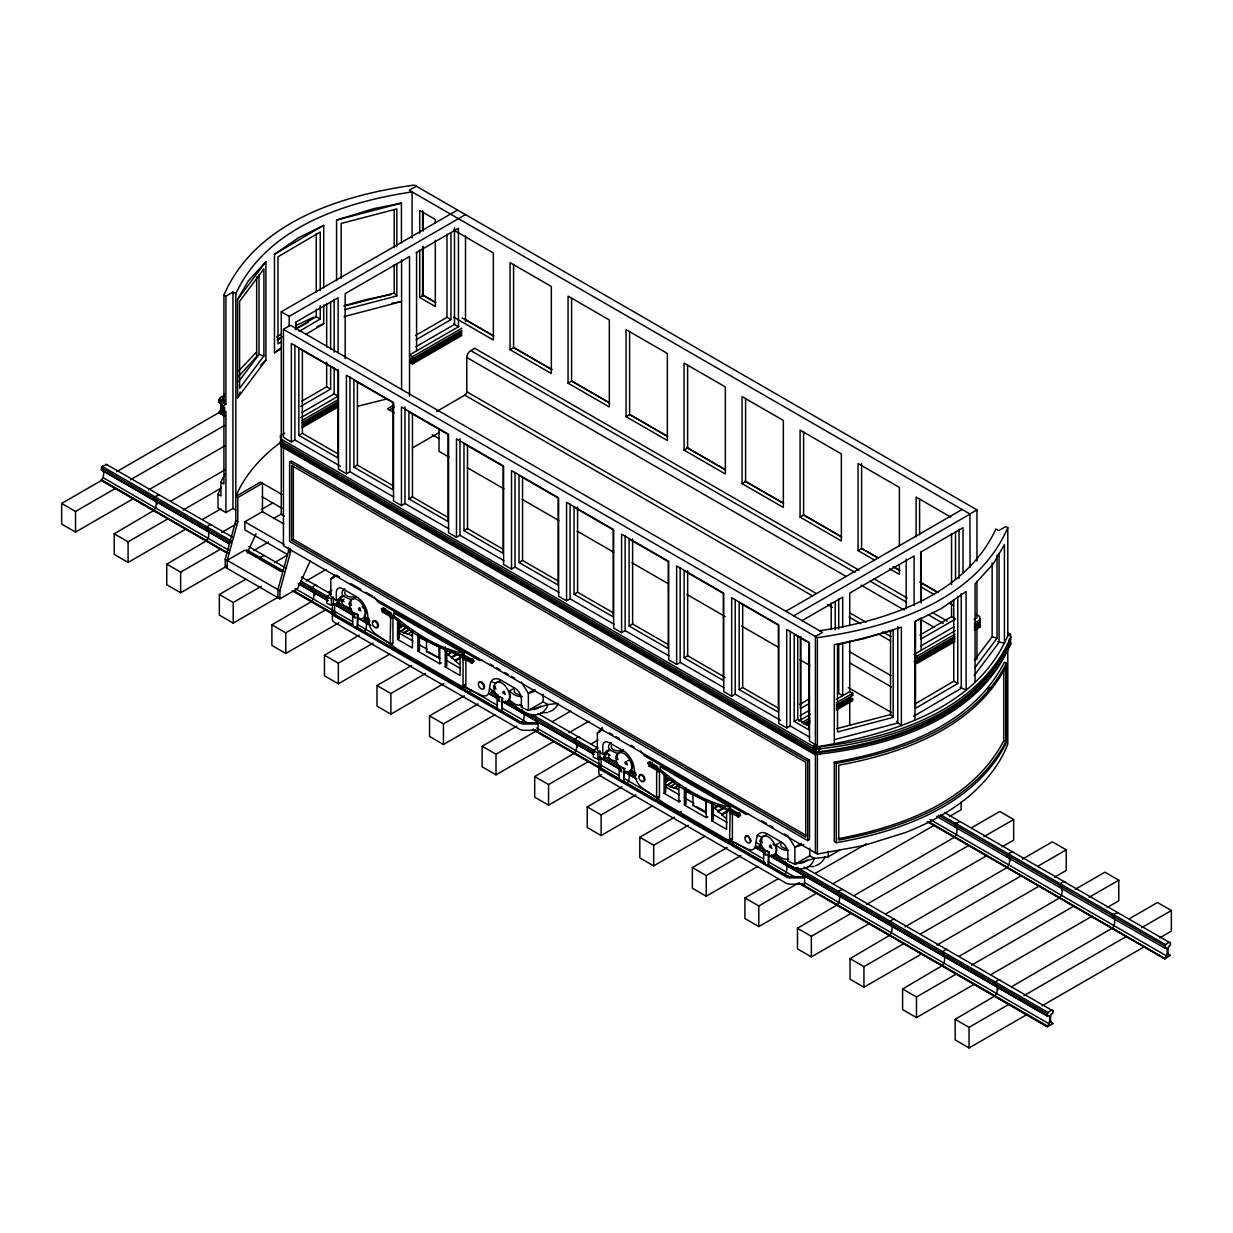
<?xml version="1.0" encoding="UTF-8"?>
<svg xmlns="http://www.w3.org/2000/svg" width="1233" height="1233" viewBox="0 0 1233 1233"><rect width="100%" height="100%" fill="white"/><g stroke="black" fill="none" stroke-linecap="round" stroke-linejoin="round"><path stroke-width="1.5" d="M102.894 469.326L101.414 469.912L229.538 543.876L101.322 469.881L101.815 466.583L106.778 464.594M222.14 403.962C216.006 403.129 219.135 396.055 223.789 396.178M365.646 621.078L364.12 621.571L364.937 618.057L369.854 620.908M1048.975 1015.545C1042.532 1016.408 1054.677 1005.357 1052.843 1012.832M1166.48 947.699C1160.053 948.562 1172.198 937.512 1170.364 944.987M1051.086 1014.482L1050.932 1015.098A14.858 8.585 -60 0 0 1051.132 1022.666L1052.766 1023.02M1168.607 946.636L1168.452 947.252A14.858 8.585 -60 0 0 1168.653 954.82L1170.271 955.174M350.342 603.708L351.39 599.808L356.368 596.926M616.854 757.586L617.903 753.671L622.881 750.805M761.67 839.673L762.364 837.084L767.342 834.202M310.362 560.645L297.538 588.665L279.906 598.853L225.223 567.272L225.223 559.181L235.811 520.68L235.811 293.701C266.713 227.334 344.793 201.935 412.099 191.916L412.099 237.877M227.211 568.428L227.211 560.321L237.784 521.821L237.784 497.531L262.475 483.274L262.475 512.049M288.507 547.36L288.507 551.105L277.918 589.605L277.918 597.697M279.906 598.853L279.906 590.746L290.479 552.245L290.479 548.515M227.797 553.139L101.353 479.976L103.033 477.633A14.858 8.585 -60 0 0 103.387 470.436M153.925 510.292L155.589 507.981A14.858 8.585 -60 0 0 156.067 501.399M206.481 540.64L208.146 538.328A14.858 8.585 -60 0 0 208.346 530.529M311.595 601.334L313.274 599.007A14.858 8.585 -60 0 0 313.459 591.224M364.151 631.666L365.831 629.354A14.858 8.585 -60 0 0 366.186 622.156M416.723 662.013L497.161 708.651M469.28 692.36L470.944 690.048M574.393 753.055L576.073 750.743A14.858 8.585 -60 0 0 576.551 744.162M784.635 874.428L786.3 872.116A14.858 8.585 -60 0 0 786.654 864.919M837.192 904.775L838.856 902.464A14.858 8.585 -60 0 0 839.349 895.882M889.748 935.123L891.428 932.811A14.858 8.585 -60 0 0 891.783 925.613M954.712 836.93L956.376 834.618A14.858 8.585 -60 0 0 956.577 826.819M942.32 965.47L943.985 963.158A14.858 8.585 -60 0 0 944.339 955.945M1007.269 867.277L1008.933 864.965A14.858 8.585 -60 0 0 1009.288 857.767M994.877 995.817L996.541 993.505A14.858 8.585 -60 0 0 996.742 985.706M1059.825 897.624L1061.49 895.312A14.858 8.585 -60 0 0 1061.69 887.513L1061.551 887.113M1112.382 927.971L1114.062 925.659A14.858 8.585 -60 0 0 1114.247 917.861M1164.954 958.318L1166.618 955.991A14.858 8.585 -60 0 0 1166.819 948.208L1166.68 947.807M372.998 622.372L373.815 620.569L375.803 620.769L377.776 622.85L378.593 625.609L377.776 627.427L375.803 627.227M483.814 688.646L484.631 686.827L483.814 684.084L481.841 681.988L479.868 681.787M639.511 776.251L640.328 774.447L642.316 774.632L644.289 776.728L645.106 779.487L644.289 781.29L642.316 781.09M745.564 837.469L746.381 835.666L748.354 835.866L751.159 840.706L750.327 842.509M247.247 552.985L256.063 533.735M235.811 293.701L232.96 292.067L225.916 296.136L225.916 404.208L223.928 403.068L223.928 294.98C255.724 221.894 341.526 195.122 414.334 185.058L976.952 509.892L976.952 561.077M237.568 299.434L248.218 281.062L265.912 261.658L265.912 360.144L237.568 397.92L237.568 299.434L265.912 261.658M235.811 510.123L232.96 508.489L225.916 512.558L225.916 411.498L223.265 413.024L221.293 411.884L220.954 408.632L220.954 406.921L221.293 410.173L223.265 411.313L224.591 410.543L224.591 407.106L223.265 407.876L221.293 406.72L220.954 403.484L224.329 393.99M220.954 403.484L223.651 397.596M223.928 403.068L225.285 400.124M237.568 397.92L240.265 392.032M221.061 487.497L217.979 494.233L220.954 495.959L220.954 482.211L224.807 473.796M819.621 630.757C886.943 620.738 965.023 595.339 995.925 528.972L998.761 530.622L1005.82 526.553L1007.793 527.693C975.997 600.779 890.211 627.551 817.387 637.615L283.436 329.334L283.436 437.407L291.358 441.984L294.887 439.95L340.37 466.213M1007.793 527.693L1007.793 635.766C975.688 710.501 887.652 734.883 814.751 747.213C889.44 739.769 977.954 711.811 1010.767 637.476L1010.444 634.24L1008.455 633.099M1008.609 643.672C975.719 716.373 889.347 743.299 816.076 752.038L816.076 748.601M1010.767 637.476C980.882 713.599 889.394 741.757 814.751 749.356L280.785 441.075L280.461 435.696L284.684 433.245M280.785 444.512L814.751 752.793C889.44 745.349 977.954 717.39 1010.767 643.056C980.297 718.824 889.409 746.951 814.751 754.519L280.785 446.238L280.461 441.275L280.785 446.238M1006.405 663.308C974.717 725.975 901.292 751.914 836.267 763.289L834.294 762.148L834.294 841.584L836.267 842.725C901.292 831.35 974.717 805.426 1006.405 742.744L1006.405 663.308L1004.417 662.152C972.729 724.834 899.304 750.758 834.294 762.148M1003.77 669.719L1003.77 740.74C972.19 801.296 901.4 826.911 838.086 838.717M1005.743 741.881C973.916 802.822 902.51 828.437 838.748 840.058L838.748 765.2C902.51 753.579 973.916 727.948 1005.743 667.022L1005.743 741.881L1003.77 740.74M390.491 616.7L392.942 617.07L392.942 643.025L391.154 644.058L390.121 643.456L390.722 615.93M390.738 616.515L392.325 616.269L390.722 616.824L391.231 617.933M392.341 617.764L391.832 616.654M392.942 617.07L390.121 617.517M390.121 643.456L390.491 642.64M392.633 643.071L390.738 644.273L392.325 644.027M465.504 685.949L463.053 685.579L463.053 659.624L464.841 658.576M463.67 658.622L465.257 658.376L464.255 658.961M463.654 658.931L465.273 659.871M463.053 685.579L464.841 684.531M463.654 684.885L464.163 685.995M463.885 685.918L464.255 686.719M657.235 769.793L658.854 770.733L658.345 769.623M656.634 771.38L659.47 770.949L659.47 796.903L657.744 798.66L657.235 797.551L659.162 797.843L656.634 797.335L656.634 771.38L659.47 770.949M657.251 770.378L658.854 770.132L657.235 770.702L657.744 771.796L658.854 771.627L658.345 770.517M656.634 797.335L658.422 796.302M659.162 796.95L657.466 797.674L657.836 798.475M729.566 813.487L732.402 813.056L732.402 839.01L730.599 840.043L729.566 839.442L730.167 811.9M730.167 812.809L730.691 813.919M731.786 812.239L730.768 812.824M732.094 812.193L729.874 812.547M729.566 839.442L729.951 838.625M730.167 838.764L730.691 839.858L732.094 839.056M730.167 839.658L730.691 840.767L732.094 839.95M730.398 839.781L731.57 840.459M330.953 593.397L326.791 597.096L326.791 603.415L331.415 605.156L331.415 598.837L333.434 597.034L333.434 603.353L336.285 604.987L340.185 596.849M341.757 595.955L337.842 604.108L336.285 605.018M606.713 750.727L602.798 758.896L599.962 757.216L599.962 750.912L597.928 752.716L597.928 759.019L593.304 757.293L593.304 750.974L597.481 747.26M604.37 757.956L602.798 758.865L604.37 757.987L608.27 749.834M237.784 497.531L235.811 496.39C243.456 478.296 256.125 462.853 270.921 450.107A231.049 133.395 0 0 1 280.924 442.246M784.912 861.297L784.604 864.364L786.115 863.84M522.114 709.576L521.806 712.643M681.186 811.422L679.522 813.718L728.749 842.355M733.743 841.769L732.125 844.004L763.242 862.268M1049.16 1015.653L1049.298 1016.054A14.858 8.585 -60 0 1 1049.098 1023.837L1047.48 1026.072L801.096 883.83M239.094 380.982L258.992 354.472L258.992 275.005M263.908 355.952L239.587 388.364L239.587 301.33L263.908 268.917L263.908 355.952L258.992 354.472M974.455 660.287L992.149 636.706L992.149 562.926M974.949 667.669L997.05 638.201L997.05 554.958M974.132 675.622L999.069 642.393L999.069 553.37M238.801 370.794L256.449 352.191M238.354 376.635L256.664 356.553L256.664 277.009M987.679 690.388L989.96 687.644M334.621 574.994L330.814 579.233L330.814 596.356L336.285 600.425L344.099 595.909M602.413 727.47L597.342 733.096L597.342 750.234L602.798 754.288L609.056 750.681M260.702 365.138L265.912 360.144M1052.735 1013.079L1051.225 1014.25M1170.209 945.264L1168.745 946.405M331.415 605.156L333.434 603.353M597.928 759.019L599.962 757.216M281.032 348.924L274.466 352.792L274.466 254.306L298.556 237.738L323.709 225.362L323.709 287.844M274.466 352.792L280.4 348.184M602.798 729.042L597.342 733.096L600.641 731.2M276.608 336.948L281.34 333.943M277.995 339.676L281.155 337.657M274.466 254.306L323.709 225.362M277.225 339.676L282.095 336.809M295.103 329.165L316.249 316.727L316.249 309.159M281.216 341.957L277.964 343.868L277.964 256.834L320.241 231.974L320.241 290.618M299.095 331.43L320.241 319.008L320.241 305.753M305.661 334.451L323.709 323.832L323.709 304.89M920.357 618.457L915.487 621.324L915.487 708.343L957.764 683.483L957.764 596.448M914.732 704.166L953.772 681.217L953.772 599.855M913.653 716.296L961.247 688.307L961.247 593.612M436.698 411.452L464.81 395.161A2.805 1.618 -60 0 0 466.783 391.74L466.783 357.462A5.61 3.237 -60 0 1 470.744 350.588L474.72 348.292L859 570.155M416.322 186.198L409.264 190.267L970.063 514.053L793.759 615.837M284.438 516.319L281.263 514.485L281.263 311.81L457.566 210.011M281.263 311.81L289.2 316.388L465.504 214.604M283.436 329.334L290.479 325.265L822.457 632.406L815.414 636.475L815.414 745.641M416.137 252.688L458.445 228.259L458.445 326.745L453.682 323.986M220.954 401.341L221.293 404.594L223.265 405.734L225.916 404.208M133.565 498.564L75.537 532.086L61.65 524.056L61.65 503.449L101.322 480.546L226.764 552.97M116.657 471.684L218.827 412.701L225.007 416.261M419.713 250.207L419.713 297.507L423.243 295.473L435.727 302.686M61.65 503.449L75.537 511.464L115.208 488.561M130.544 479.714L224.483 425.477M301.792 401.157L326.668 386.792L330.629 389.089L330.629 366.386M415.49 335.515L446.993 317.328L450.954 319.624L450.954 232.59M148.499 489.948L224.776 445.914M300.79 406.32L330.629 389.089M416.137 339.722L450.954 319.624M301.946 412.516L334.158 393.928L334.158 367.403M415.829 346.766L454.484 324.449L454.484 227.858M300.729 417.802L338.597 395.932M458.923 326.468L409.526 354.981L412.5 356.707L461.897 328.194M302.054 420.468L338.274 399.554M302.054 422.611L338.274 401.696M461.897 333.758L412.5 362.286L411.021 361.423L411.021 357.986L412.5 358.849L461.897 330.336M302.208 424.229L338.428 403.33M411.021 361.423L462.051 331.954M186.137 528.911L128.093 562.418L114.207 554.403L114.207 533.797L153.878 510.462M170.863 501.091L225.254 469.681M302.054 426.048L338.274 405.133M302.054 427.759L338.274 406.859M409.526 362.286L412.5 363.997L461.897 335.484M338.027 370.963L298.864 348.338L298.864 435.372L302.378 433.338L338.289 454.068M114.207 533.797L128.093 541.811L167.765 518.908M183.1 510.046L221 488.176M289.601 462.051L291.358 461.034L809.465 760.144L809.465 839.581L807.692 840.613L289.601 541.487L289.601 462.051L807.692 761.162L809.465 760.144M235.811 496.39L260.487 482.134L282.033 494.572M394.005 405.041L387.424 408.847L394.051 412.67M389.412 409.988L394.344 407.137M202.721 519.34L220.954 508.813M510.046 349.663L551.336 373.491L551.336 286.472L510.046 262.629L510.046 349.663L513.575 347.629L551.552 369.561M227.088 565.962L180.65 592.765L166.763 584.75L166.763 564.144L206.435 540.809M221.786 532.379L236.613 523.825M261.334 509.553L272.863 502.879M287.366 554.449L244.843 529.897L244.843 521.806L262.475 511.618L283.729 523.902M353.902 467.153L393.065 489.763L393.065 402.744L353.902 380.118L353.902 467.153L357.416 465.118L393.327 485.848M291.358 441.984L291.358 343.514L338.474 370.701L338.474 469.187L346.411 473.765L349.925 471.73L393.789 497.053M166.763 564.144L180.65 572.158L220.322 549.255M273.572 518.507L281.802 513.76M412.824 447.702L439.164 432.49M227.211 560.321L244.843 550.149L282.465 571.865M253.613 550.642L268.532 542.027M291.589 540.347L805.719 837.176L805.719 762.302L291.589 465.473L291.589 540.347L293.346 539.33L805.812 835.188M568.059 383.155L609.333 406.982L609.333 319.964L568.059 296.12L568.059 383.155L571.588 381.12L609.564 403.037M277.98 597.265L233.207 623.112L219.335 615.097L219.335 594.491L245.768 579.217M274.343 562.726L287.52 555.112M408.94 498.918L448.103 521.544L448.103 434.509L408.94 411.899L408.94 498.918L412.454 496.884L448.365 517.613M219.335 594.491L233.207 602.505L261.304 586.276M346.411 473.765L346.411 375.279L393.512 402.482L393.512 500.968L401.449 505.545L404.963 503.511L448.827 528.834M306.169 580.99L326.067 569.507M334.112 577.321L330.814 579.233L336.285 575.179L339.584 577.075M626.056 416.646L667.346 440.474L667.346 353.439L626.056 329.612L626.056 416.646L629.585 414.596L667.562 436.528M338.828 622.819L285.779 653.459L271.892 645.445L271.892 624.823L311.564 601.504M328.548 592.117L331.847 590.222M271.892 624.823L285.779 632.853L325.435 609.95M340.786 601.087L344.084 599.176M463.978 530.699L503.141 553.324L503.141 466.29L463.978 443.68L463.978 530.699L467.507 528.664L503.403 549.394M401.449 505.545L401.449 407.06L448.55 434.263L448.55 532.733L456.487 537.311L460.001 535.276L503.865 560.599M352.684 612.508L358.156 614.758L357.37 628.892L352.684 626.179L352.684 612.508L358.156 614.758M352.684 626.179L353.47 625.732M383.216 611.275L385.559 609.071L383.525 607.9M384.234 609.826L383.216 608.563L381.228 608.871L382.43 611.984L384.419 611.429L388.472 613.757M384.234 611.183L385.559 609.071M382.43 611.984L390.244 616.5L392.233 615.93L391.031 612.816L383.216 608.301L381.999 608.424L381.999 610.027M389.736 654.122L338.335 683.806L324.449 675.792L324.449 655.17L359.157 635.134M684.068 450.122L725.343 473.965L725.343 386.931L684.068 363.103L684.068 450.122L687.598 448.088L725.574 470.02M398.829 627.874L403.052 625.439L405.657 626.95M324.449 655.17L338.335 663.184L373.044 643.148M400.232 627.967L403.052 625.439M406.952 627.689L399.924 631.758L406.952 626.796M519.016 562.479L558.179 585.089L558.179 498.07L519.016 475.445L519.016 562.479L522.545 560.445L558.441 581.175M456.487 537.311L456.487 438.84L503.588 466.028L503.588 564.514L511.525 569.091L515.04 567.057L558.903 592.379M399.924 630.849L403.823 633.099L409.448 628.953M403.823 633.099L408.046 630.664M400.879 621.478L397.581 619.582L397.581 639.418L399.138 638.509L399.138 620.476M403.823 632.205L407.738 634.456L411.945 631.126M417.879 634.903L417.879 651.132L419.451 650.238L419.451 635.812L439.749 647.525L441.306 646.631M426.479 638.971L426.479 651.594L427.25 651.132M443.957 683.514L390.892 714.154L377.005 706.139L377.005 685.517L411.714 665.481M445.067 650.777L447.872 649.159M426.479 651.594L439.749 658.345L428.822 652.041M451.771 651.409L447.564 654.738L451.463 657.004L457.089 653.752M742.066 483.613L783.356 507.457L783.356 420.422L742.066 396.594L742.066 483.613L745.595 481.579L783.572 503.511M447.564 654.738L453.174 651.502M417.879 651.132L439.749 663.755L441.306 662.861M451.463 657.004L451.463 657.898L458.491 653.844L461.096 655.339M377.005 685.517L390.892 693.532L425.601 673.495M451.463 657.898L455.362 660.148L460.988 656.912M445.221 647.078L445.221 666.914L446.778 666.02L446.778 649.791M455.362 660.148L455.362 661.058L460.988 657.806M574.054 594.26L613.217 616.87L613.217 529.836L574.054 507.225L574.054 594.26L577.583 592.225L613.479 612.955M463.176 658.607L472.193 663L470.991 659.886L461.959 655.478L463.176 658.607L465.165 658.037M511.525 569.091L511.525 470.621L558.626 497.808L558.626 596.294L566.564 600.872L570.078 598.837L613.942 624.16M471.761 662.398L474.104 661.535L473.087 658.931L470.744 659.778L472.778 660.95L472.778 662.306L470.744 661.135M470.991 663.107L472.979 662.553L471.761 659.439L463.962 654.923L462.745 655.031L462.745 656.65M494.849 714.816L443.448 744.485L429.562 736.471L429.562 715.864L464.271 695.828M500.829 680.339L495.851 683.205L492.198 682.003M800.078 517.105L841.353 540.933L841.353 453.914L800.078 430.07L800.078 517.105L803.592 515.07L841.584 537.002M429.562 715.864L443.448 723.879L478.157 703.843M497.146 695.905L502.602 698.155L501.831 712.289L497.146 709.591L497.146 695.905L502.602 698.155M522.237 705.446A9.941 5.733 0 0 1 514.315 703.796L509.368 700.036L510.416 696.121L509.368 691.019L514.346 688.137M629.092 626.025L668.255 648.65L668.255 561.616L629.092 539.006L629.092 626.025L632.621 623.99L668.517 644.72M566.564 600.872L566.564 502.386L613.664 529.589L613.664 628.059L621.602 632.652L625.131 630.618L668.98 655.925M534.968 689.478L528.371 693.285L528.371 710.424L547.899 704.567L558.241 703.365M508.936 699.311A38.023 21.947 60 0 0 547.945 704.552L543.214 701.854L528.371 710.424L521.343 707.264L521.343 699.142A8.831 5.102 60 0 0 515.101 688.322L501.045 680.215A15.536 8.97 60 0 0 490.102 684.577L489.039 691.636A11.529 6.658 60 0 1 481.841 695.35L460.048 685.394L397.581 649.329L375.803 634.116A11.529 6.658 60 0 1 368.59 622.095L367.526 613.818A15.536 8.97 60 0 0 356.584 596.818L342.527 588.696A8.831 5.102 60 0 0 336.285 592.302L336.285 600.425M554.049 741.326L496.005 774.833L482.134 766.818L482.134 746.212L516.843 726.175M482.134 746.212L496.005 754.226L535.677 731.323M552.661 721.521L570.802 711.056M899.366 546.049L899.366 487.405L858.076 463.562L858.076 550.596L861.605 548.562L878.112 558.087M684.13 657.806L723.293 680.416L723.293 593.397L684.13 570.787L684.13 657.806L687.66 655.771L725.189 677.441M621.602 632.652L621.602 534.166L668.702 561.369L668.702 659.84L676.64 664.417L680.169 662.383L724.018 687.706M568.968 732.71L588.865 721.228M785.837 611.26L962.125 509.476M976.952 509.892L969.909 513.961L970.063 567.581M802.036 620.646L842.694 597.173L842.694 627.474M601.627 774.54L548.562 805.18L534.69 797.165L534.69 776.559L574.347 753.224M591.347 743.838L597.928 740.031M534.69 776.559L548.562 784.573L588.233 761.67M739.168 689.586L778.347 712.196L778.347 625.177L739.168 602.552L739.168 689.586L742.698 687.552L778.609 708.281M676.64 664.417L676.64 565.947L723.74 593.135L723.74 691.621L731.678 696.198L735.207 694.164L780.689 720.426M619.197 766.371L624.669 768.621L623.883 782.755L619.197 780.057L619.197 766.371L624.669 768.621M650.038 763.119L650.038 761.763L652.072 762.934L649.729 765.138M649.729 762.441L647.741 762.734L648.943 765.863L650.947 765.292L656.326 768.406M650.747 765.061L652.072 762.934M652.534 805.843L601.134 835.527L587.247 827.513L587.247 806.906L621.956 786.854M648.943 765.863L656.757 770.363L658.746 769.808L657.543 766.695L649.729 762.179L648.527 762.287L648.527 763.905M587.247 806.906L601.134 814.921L635.843 794.869M666.437 780.212L669.565 778.408M665.342 781.753L669.565 779.318L673.465 781.568L673.465 780.659L666.437 785.621L673.465 781.568M799.724 704.444L809.68 698.695M920.049 634.964L951.552 616.777L955.529 619.074L920.697 639.172L920.697 618.365M665.342 782.647L669.565 779.318M808.663 703.858L800.371 708.636L800.371 638.632M673.156 785.359L670.351 786.978L675.961 782.832M664.094 773.445L664.094 793.281L665.666 792.387L665.666 774.355M677.056 786.7L674.251 788.334L678.474 784.989M800.078 715.695L809.742 710.116M920.404 646.215L954.219 626.688M794.206 721.367L809.018 729.905L809.018 642.886L794.206 634.332L794.206 721.367L797.736 719.317L809.249 725.975M731.678 696.198L731.678 597.728L778.778 624.915L778.778 723.401L786.716 727.979L790.245 725.944L809.742 737.195M798.707 721.058L810.235 714.4M836.251 699.373L849.737 691.59L852.712 693.3L852.712 695.443L836.251 704.952M955.251 630.679L914.085 654.43L917.059 656.156L954.928 634.286M974.132 619.582L976.952 617.949L976.952 581.93M801.681 722.769L809.911 718.022M836.251 702.81L852.712 693.3M974.455 623.019L980.096 619.767L979.603 616.423L976.274 614.512M688.769 789.86L685.964 791.478L693.778 795.085M803.33 723.956L809.911 720.164M915.58 657.436L917.059 658.299L954.928 636.444M974.455 625.162L980.096 621.91L980.096 619.767M805.134 724.634L810.066 721.783M836.406 706.586L851.232 698.017L852.712 698.88L852.712 700.606L836.251 710.1M955.097 638.062L915.58 660.873L917.059 661.736L954.928 639.865M974.301 626.873L978.524 624.437L978.278 622.773M806.613 725.497L809.911 723.601M836.251 708.389L852.712 698.88M974.455 628.599L980.096 625.347L979.603 622.002M914.085 661.736L917.059 663.446L954.928 641.592M974.455 630.31L980.096 627.058L980.096 625.347M664.094 793.281L678.936 801.851L680.493 800.957M707.834 800.494L706.262 801.404L684.407 788.781L684.407 805.01L685.964 804.101L685.964 787.872M692.992 792.834L692.992 805.457L693.778 805.01M705.091 836.19L653.69 865.874L639.804 857.86L639.804 837.238L674.513 817.202M706.262 812.223L705.492 812.67L706.262 799.6M815.414 744.547L812.763 746.073L812.763 748.215L814.088 747.445L812.763 753.363M1007.793 635.766L1010.444 634.24M718.284 805.272L714.077 807.707L717.976 810.867L725.004 806.814M714.077 808.617L719.702 805.365M639.804 837.238L653.69 845.268L688.399 825.216M1009.118 640.574L1010.444 639.819L1010.767 644.782M684.407 805.01L706.262 817.633L707.834 816.724M717.976 810.867L717.976 811.776L725.004 807.707M717.976 811.776L721.891 814.027L727.501 810.775M711.734 802.76L711.734 820.793L713.291 819.883L713.291 803.654M721.891 814.027L721.891 814.921L727.501 811.684M729.689 812.47L738.706 816.878L737.504 813.749L728.487 809.357L729.689 812.47L731.678 811.915L737.072 815.028M737.272 813.657L739.615 812.794L740.617 815.414L738.29 816.277L737.272 815.013L737.272 813.657L738.29 813.564M737.504 816.986L739.492 816.416L738.29 813.302L730.475 808.802L729.258 808.91L729.258 810.513M757.648 866.537L706.247 896.221L692.36 888.207L692.36 867.585L727.069 847.549M692.36 867.585L706.247 875.6L740.956 855.563M763.659 849.768L769.13 852.034L768.344 866.167L763.659 863.454L763.659 849.768L769.13 852.034M788.75 859.324A9.941 5.733 0 0 1 780.843 857.659L775.881 853.899L776.929 849.999L775.881 844.882L780.859 842.016M763.659 863.454L764.445 863.008M801.481 843.357L794.9 847.163L794.9 864.287L814.427 858.43L828.191 856.843L839.642 850.246M814.427 858.43L809.727 855.733L794.9 864.287L787.872 861.143L787.872 853.02A8.831 5.102 60 0 0 781.614 842.201L767.558 834.094A15.536 8.97 60 0 0 756.615 838.455L755.552 845.499A11.529 6.658 60 0 1 748.354 849.213L726.576 839.272L664.094 803.207L642.316 787.995A11.529 6.658 60 0 1 635.118 775.958L634.055 767.681A15.536 8.97 60 0 0 623.112 750.681L609.056 742.574A8.831 5.102 60 0 0 602.798 746.181L602.798 754.288M816.847 893.062L758.804 926.569L744.917 918.554L744.917 897.932L777.977 878.852M744.917 897.932L758.804 905.947L798.475 883.044L1047.387 1026.765L1052.843 1023.606L1049.437 1021.109M815.46 873.241L866.552 843.742M833.431 883.475L934.583 825.077M949.502 816.462L961.108 809.757L961.108 802.267M869.404 923.394L811.36 956.9L797.489 948.886L797.489 928.279L837.145 904.945M854.145 895.574L954.666 837.099M971.696 827.697L999.793 811.484L1013.665 819.498L1013.665 840.105L1002.059 846.809M797.489 928.279L811.36 936.294L851.032 913.391M866.383 904.529L968.552 845.545M983.919 836.668L1013.665 819.498M885.988 913.823L987.14 855.425M921.96 953.741L863.932 987.248L850.046 979.233L850.046 958.627L889.717 935.292M905.053 926.862L1007.222 867.446M1022.604 859L1052.35 841.831L1066.237 849.845L1066.237 870.452L1054.616 877.156M850.046 958.627L863.932 966.641L903.589 943.738M920.589 933.936L1021.109 875.892M1038.14 866.059L1066.237 849.845M936.895 945.125L1039.696 885.772M974.517 984.088L916.489 1017.595L902.602 1009.58L902.602 988.974L942.274 965.639M959.259 956.253L1059.779 897.794M1075.161 889.347L1104.907 872.178L1118.793 880.192L1118.793 900.799L1107.188 907.503M902.602 988.974L916.489 996.988L956.161 974.085M971.496 965.223L1073.666 906.24M1089.047 897.362L1118.793 880.192M991.101 974.517L1092.253 916.119M1027.089 1014.435L969.046 1047.942L955.159 1039.928L955.159 1019.321L994.831 995.987M1011.815 986.6L1112.351 928.141M1129.366 918.739L1157.463 902.51L1171.35 910.524L1171.35 931.146L1159.744 937.851M955.159 1019.321L969.046 1027.336L1008.717 1004.433M1024.053 995.57L1126.222 936.587M1141.604 927.709L1171.35 910.524M1042.008 1005.82L1144.825 946.466M927.278 821.717L1164.908 958.904L1170.364 955.359M295.55 325.774L313.768 317.066M296.953 328.317L308.019 322.522M316.989 326.714L323.709 323.832M218.919 402.066L220.368 401.496M207.961 530.036C202.906 531.176 210.103 521.929 211.891 525.289M313.09 590.73C307.988 592.164 315.201 582.408 317.004 585.983M521.883 712.674L523.378 712.088M575.888 742.451C570.787 743.884 578 734.128 579.803 737.704M627.011 773.353L628.445 772.798M891.243 924.519C886.142 925.952 893.355 916.196 895.158 919.772M1061.32 887.02C1056.249 888.161 1063.447 878.913 1065.235 882.273M943.8 954.866C938.729 956.007 945.927 946.759 947.73 950.119M996.356 985.213C991.27 986.616 998.483 976.906 1000.287 980.466M336.578 280.677L336.578 220.075L373.614 208.67L401.434 203.137L401.434 242.901M535.476 691.158L528.371 693.285L521.343 682.019M803.777 844.497L794.9 847.163L787.872 835.882L784.573 833.986M357.647 406.243L386.977 398.937M344.161 305.661L365.584 299.742L391.246 294.487M336.578 220.075L401.434 203.137M344.115 306.216L394.19 293.13L396.841 295.951L344.901 309.514M343.992 316.619L401.434 301.607L396.795 302.316M836.745 728.641L890.55 714.585L893.185 717.406L837.531 731.955L837.531 644.921L893.185 630.371L893.185 717.406M834.787 739.538L897.794 723.077L897.794 626.487M391.647 303.318L395.254 302.563M464.764 685.61L463.361 686.427L465.273 686.719L465.874 685.132L465.874 659.177L463.053 659.624M283.436 446.608L283.436 545.772L817.387 854.037L863.177 845.715L904.822 832.753A241.314 139.314 0 0 0 970.926 794.591C986.739 780.751 1000.148 763.844 1007.793 744.115L1007.793 650.685M482.18 660.302L479.575 660.611L378.069 601.997L374.154 597.034M748.693 814.181L746.088 814.474L644.582 755.875L640.667 750.912M626.919 773.338L626.919 771.195L635.118 775.942M390.244 616.5L391.447 616.392L390.244 613.263L382.43 608.763M627.443 760.715L628.568 760.607M656.757 770.363L657.975 770.255L656.757 767.142L648.943 762.626M738.29 816.277L739.291 816.184L739.291 814.828M540.871 712.72L547.344 712.643M807.384 866.583L813.857 866.522M332.386 611.568L334.59 611.568M396.024 614.173L393.681 612.816L393.681 617.317A197.557 114.052 0 0 0 459.277 655.201L463.962 655.201L463.962 653.398C437.854 648.373 413.995 632.498 393.681 615.514M538.066 724.018L524.441 724.018A7.46 4.316 0 0 1 519.17 722.754L464.348 691.096M662.537 768.036L660.194 766.695L660.194 771.195A197.557 114.052 0 0 0 725.79 809.064L730.475 809.064L730.475 807.261C704.367 802.236 680.508 786.361 660.194 769.392M804.594 877.881L790.954 877.881A7.46 4.316 0 0 1 785.683 876.617L730.861 844.975M997.574 641.638L1004.417 643.117L1004.417 544.647L993.382 563.712L975.072 583.795L975.072 682.265M992.149 636.706L997.05 638.201M756.908 835.28L762.364 837.084M615.082 761.069L611.398 759.836A9.941 5.733 0 0 1 608.825 754.288M326.791 597.096L331.415 598.837M593.304 750.974L597.928 752.716M960.214 687.336L966.117 689.971L966.117 591.501L941.103 608.701L914.994 621.555L914.994 720.041M316.249 316.727L320.241 319.008M953.772 681.217L957.764 683.483M453.698 230.093L493.339 252.981L493.339 340.015L453.698 317.128M950.766 517.074L916.088 497.053L916.088 536.787M422.287 294.672L435.603 302.347M465.55 319.64L493.832 335.962M513.791 347.49L552.045 369.592M572.02 381.105L608.609 402.235M630.248 414.72L666.837 435.85M686.812 447.379L725.066 469.48M745.025 480.993L783.294 503.095M803.253 514.623L841.523 536.709M861.482 548.238L878.127 557.84M894.757 567.442L899.751 570.324M919.71 581.853L938.005 592.41M462.175 317.944L493.554 336.07M892.985 566.671L899.581 570.478M921.267 582.993L937.774 592.534M419.713 297.507L435.326 306.524L435.326 240.296M858.076 550.596L874.598 560.121M889.455 568.706L899.366 574.424L899.366 564.961M921.036 586.939L934.244 594.568M949.102 603.153L952.415 605.049M873.966 578.801L907.241 598.005M932.194 612.416L947.16 621.062M470.744 350.588L855.024 572.451M870.005 581.097L906.594 602.228M928.218 614.712L943.199 623.359M466.783 357.462L846.069 576.443M861.035 585.089L904.298 610.058M920.928 619.66L934.244 627.335M466.783 391.74L816.123 593.427M849.398 612.631L866.028 622.233M882.674 631.835L890.981 636.644M464.81 395.161L812.485 595.893M827.451 604.54L832.445 607.422M849.075 617.024L860.726 623.744M879.021 634.317L890.673 641.037M849.275 651.563L890.858 675.576M223.928 294.98L225.916 296.136M849.799 662.922L891.382 686.935M432.166 434.679L438.794 438.501M448.997 457.119L439.01 451.355L439.01 429.3M467.292 467.692L503.896 488.807M522.191 499.38L558.796 520.511M577.09 531.069L613.695 552.199M631.99 562.772L668.579 583.903M686.889 594.46L725.143 616.546M741.773 626.164L778.377 647.279M800.001 659.778L809.989 665.527M848.242 687.629L891.49 712.597M333.357 393.466L338.119 396.209M851.232 694.595L852.712 695.443M837.931 692.915L842.694 695.659L842.694 642.624M298.864 435.372L338.027 457.982L338.119 369.7M944.524 812.578L1170.364 942.968M219.644 398.49L222.942 400.386M940.702 814.782L1165.724 944.694M218.827 399.908L222.125 401.804M938.236 815.244L1164.908 946.112M936.602 816.4L1165 948.269M280.461 435.696L280.785 438.933L814.751 747.213L814.751 749.356M222.449 407.784L222.603 409.402L224.591 410.543M281.941 442.123L282.11 443.757L816.076 752.022L814.751 752.793L814.751 754.519M930.098 819.452L1166.618 955.991M225.408 416.014L218.919 412.022L220.537 409.788A14.858 8.585 -60 0 0 220.907 402.59M928.464 821.671L1164.908 958.904M225.408 416.06L218.827 412.701M928.387 821.902L1164.908 958.488M262.136 496.837L282.033 508.304M220.954 482.211L223.928 483.937L223.928 410.358M244.843 521.806L284.099 544.462M351.112 583.733L360.992 589.436M365.924 592.287L372.505 596.094M490.071 663.955L493.354 665.851M496.652 667.762L499.951 669.658M504.883 672.509L508.181 674.405M511.464 676.316L514.762 678.212M609.395 732.849L612.678 734.745M615.976 736.656L619.274 738.552M630.787 745.21L634.086 747.106M761.516 820.685L766.464 823.536M769.746 825.432L773.045 827.328M225.916 512.558L217.979 507.981L217.979 494.233M235.811 520.68L237.784 521.821M288.507 551.105L290.479 552.245M396.409 614.388L428.622 632.991M429.007 633.223L461.219 651.81M461.62 652.041L463.962 653.398M662.922 768.267L695.135 786.87M695.535 787.086L727.732 805.688M728.133 805.904L730.475 807.261M391.832 615.745L392.341 616.854L390.429 616.562M466.521 658.823L471.761 662.66M450.168 649.93L460.048 655.648L460.048 675.484L445.221 666.914M719.98 805.704L726.576 809.511L726.576 829.347L711.734 820.793M435.85 644.381L438.963 646.184L438.963 658.807M696.121 794.638L699.234 796.441M705.492 800.047L706.262 800.494M399.138 624.083L403.052 626.349M665.666 777.961L669.565 780.212M427.25 641.222L419.451 637.615M351.39 599.808L344.87 596.942A9.941 5.733 0 0 1 344.87 588.835M509.368 691.019L514.315 694.78A9.941 5.733 0 0 0 522.237 696.429M617.903 753.671L611.398 750.82A9.941 5.733 0 0 1 611.398 742.698M775.881 844.882L780.843 848.643A9.941 5.733 0 0 0 788.75 850.308M407.738 633.562L411.637 635.812L411.637 634.903M455.362 661.058L459.277 664.217M674.251 787.425L678.15 789.675L678.15 788.781M721.891 814.921L725.79 818.08M670.351 786.068L674.251 788.334M666.437 784.727L670.351 786.978M398.506 632.729L412.885 641.037M419.266 644.72L427.25 649.329M446.146 660.241L460.51 668.533M665.019 786.608L679.398 794.9M684.192 797.674L693.778 803.207M712.659 814.104L727.023 822.411M105.961 464.132L232.421 537.141M248.85 546.635L285.809 567.966M301.407 576.982L330.983 594.044M339.183 598.791L344.115 601.627M537.927 713.522L597.882 748.138M605.264 752.407L610.196 755.259M804.008 867.153L1052.843 1010.813M696.892 806.814L704.706 811.314M692.992 805.457L705.492 812.67M351.39 608.825L344.87 605.958A9.941 5.733 0 0 1 342.296 600.425M369.468 619.259L364.906 616.623L365.954 612.724L364.906 607.607M489.778 688.723L494.325 691.343M635.981 773.122L631.435 770.502L632.467 766.602L631.435 761.485M756.291 842.586L762.364 846.1M102.139 466.336L231.896 541.256M246.677 549.779L284.453 571.588M300.883 581.082L328.795 597.204M337.01 601.935L351.79 610.474M491.397 691.081L497.978 694.873M507.826 700.56L514.392 704.351M532.471 714.786L594.876 750.82M604.74 756.507L617.872 764.09M629.369 770.733L635.935 774.524M759.127 845.653L764.059 848.489M773.908 854.176L780.474 857.968M796.903 867.462L1048.204 1012.54M101.322 467.754L231.08 542.659M247.494 552.153L257.358 557.84M280.353 571.11L258.992 558.78L259.809 557.378L264.448 555.513M300.066 582.485L327.978 598.606M336.193 603.353L352.623 612.832M364.12 619.475L369.037 622.326M490.58 692.499L497.161 696.291M505.376 701.022L594.059 752.238M603.923 757.925L620.338 767.404M756.677 846.115L763.242 849.907A11.035 6.381 60 0 1 764.044 835.928A11.035 6.381 60 0 1 775.819 847.672A11.035 6.381 60 0 1 768.344 854.962M771.457 854.654L1047.387 1013.958M397.581 639.418L412.423 647.988L412.423 629.94M915.872 938.745L919.155 940.64M298.417 583.625L328.086 600.764L298.432 583.687M488.946 693.624L497.253 698.448L488.962 693.686M620.338 769.5L598.991 757.154L620.384 769.577M623.728 771.457L636.875 779.04L623.713 771.457M1049.622 1021.741L1052.843 1023.606M731.354 838.409L732.402 839.01M103.033 477.633L229.508 550.658M295.196 588.588L352.684 621.771M357.616 624.622L392.109 644.535M466.012 687.197L497.223 705.214M502.155 708.066L528.433 723.232M536.648 727.979L618.766 775.387M623.698 778.239L658.191 798.152M735.392 842.725L763.304 858.846M768.236 861.682L794.514 876.863M804.378 882.551L1049.098 1023.837M101.399 479.868L227.828 552.97M352.777 624.884L293.577 590.807L350.973 624.252M356.106 626.811L521.836 722.708L523.501 720.396A14.858 8.585 -60 0 0 523.855 713.198M533.38 729.258L765.601 863.223M768.251 864.872L789.567 877.28L768.205 864.98M355.027 626.626L415.028 661.242M502.108 711.364L521.79 723.309L512.127 717.729M533.319 729.381L618.704 778.824M654.831 799.693L626.95 783.433L628.63 781.09A14.858 8.585 -60 0 0 628.984 773.877M659.794 802.39L677.826 812.963M799.4 882.998L1047.387 1026.765M292.221 590.761L333.496 614.589M336.717 616.454L339.938 618.319M343.159 620.184L351.22 624.823M368.744 634.949L377.992 640.281M379.61 641.222L382.831 643.087M386.052 644.936L389.274 646.801M392.51 648.666L410.235 658.9M427.481 668.856L416.677 662.183M430.564 670.629L433.785 672.494M437.006 674.359L446.67 679.938M449.891 681.803L453.112 683.652M456.349 685.517L459.57 687.382M464.394 690.172L467.631 692.037M476.955 697.416L469.234 692.53M480.038 699.203L483.12 700.976M486.341 702.841L496.005 708.42M505.684 713.999L508.905 715.864M532.594 729.535L602.737 770.039M605.958 771.904L617.24 778.408M626.919 784.003L634.625 788.457M637.708 790.23L640.79 792.018M642.408 792.942L653.69 799.462M663.354 805.041L666.575 806.906M669.796 808.756L673.033 810.62M684.099 817.017L679.475 813.919M687.182 818.789L690.264 820.577M693.362 822.365L709.468 831.659M712.689 833.523L715.911 835.388M719.147 837.238L728.811 842.833M763.643 862.93L732.032 844.251M770.086 866.66L773.307 868.525M776.528 870.375L779.765 872.24M784.589 875.029L789.212 877.711M389.381 647.818L334.575 616.176A7.46 4.316 0 0 1 332.386 613.125M391.416 648.99L462.313 689.925M655.894 801.697L601.087 770.039A7.46 4.316 0 0 1 598.899 767.003M657.929 802.868L728.842 843.804M225.223 559.181L279.906 590.746M896.391 721.32L901.369 725.605L901.369 627.119L863.177 638.879L834.294 644.628L834.294 743.114M773.029 844.004L774.17 845.422M362.055 606.744L363.196 608.146M155.651 499.797L155.79 500.182A14.858 8.585 -60 0 1 155.944 500.783M1112.351 917.861L1112.952 914.501L1117.792 912.62M1007.222 857.166L1007.823 853.822L1012.678 851.926M954.666 826.834L955.267 823.474L960.122 821.579M837.145 894.68L837.762 891.32L842.601 889.425M153.878 500.197L154.479 496.837L159.334 494.942M979.603 618.565L980.096 621.91M979.603 623.728L980.096 627.058M1010.444 636.382L1010.767 639.619M1009.288 638.756L1009.288 642.208M976.952 629.061L976.952 659.578M969.046 1027.336L969.046 1047.942M963.019 573.16L963.019 527.709L920.697 552.137L920.697 601.334M959.043 529.204L959.043 578.447M955.529 532.039L955.529 579.34M951.552 533.535L951.552 584.612M951.552 601.642L951.552 616.777M921.143 551.891L921.143 603.014M921.143 618.165L921.143 650.361M919.602 498.795L919.602 534.752M917.059 656.156L917.059 658.299M917.059 661.736L917.059 663.446M916.489 996.988L916.489 1017.595M914.085 605.665L914.085 555.96L849.737 593.104L849.737 625.609M906.163 559.027L906.163 608.732M890.55 631.342L890.55 714.585M863.932 966.641L863.932 987.248M861.605 463.423L861.605 548.562M849.737 640.898L849.737 692.53M849.737 700.174L849.737 725.019M838.717 598.683L838.717 628.984M838.717 644.135L838.717 693.378M836.267 763.289L836.267 842.725M835.203 601.504L835.203 629.893M831.227 602.999L831.227 629.493M828.191 851.14L828.191 856.843M820.361 747.414L820.361 749.556M820.361 752.993L820.361 754.704M818.882 748.693L818.882 752.13M817.387 637.615L817.387 745.688L809.465 741.11L809.465 642.624L786.716 629.493L786.716 727.979M817.387 754.889L817.387 854.037M815.414 753.301L815.414 852.897M811.36 936.294L811.36 956.9M809.727 848.119L809.727 855.733M807.692 761.162L807.692 840.613M803.592 431.827L803.592 515.07M800.818 636.505L800.818 719.841M797.736 636.074L797.736 719.317M790.245 631.25L790.245 725.944M768.344 852.481L768.344 866.167M758.804 905.947L758.804 926.569M745.595 398.336L745.595 481.579M742.698 604.309L742.698 687.552M738.598 812.886L738.598 814.242M735.207 599.469L735.207 694.164M706.262 801.404L706.262 817.633M706.247 875.6L706.247 896.221M687.598 364.845L687.598 448.088M687.66 570.632L687.66 655.771M680.169 567.689L680.169 662.383M678.936 785.621L678.936 801.851M653.69 845.268L653.69 865.874M632.621 538.852L632.621 623.99M629.585 331.353L629.585 414.596M625.131 535.923L625.131 630.618M623.883 769.084L623.883 782.755M619.983 765.924L619.983 769.346M601.103 770.147L601.103 759.127L598.899 759.127L598.899 773.307A7.46 4.316 0 0 0 601.087 776.358L785.683 882.936A7.46 4.316 0 0 0 790.954 884.2L804.594 884.2L804.594 876.601L790.985 876.601A5.333 3.083 0 0 1 787.224 875.707M601.134 814.921L601.134 835.527M577.583 507.087L577.583 592.225M571.588 297.877L571.588 381.12M570.078 504.143L570.078 598.837M548.562 784.573L548.562 805.18M543.214 694.241L543.214 701.854M522.545 477.202L522.545 560.445M515.04 472.362L515.04 567.057M513.575 264.386L513.575 347.629M501.831 698.602L501.831 712.289M496.005 754.226L496.005 774.833M472.085 659.023L472.085 660.364M467.507 445.421L467.507 528.664M465.504 235.626L465.504 321.674M460.001 438.701L460.001 535.276M446.993 234.085L446.993 317.328M443.448 723.879L443.448 744.485M439.749 647.525L439.749 663.755M435.326 223.281L435.326 219.489L419.713 210.473L419.713 233.176M423.243 212.23L423.243 231.141M423.243 246.276L423.243 295.473M422.595 210.781L422.595 229.708M422.595 246.754L422.595 295.997M416.584 252.441L416.584 350.912M412.5 356.707L412.5 358.849M412.5 362.286L412.5 363.997M412.454 413.641L412.454 496.884M409.526 396.07L409.526 256.51L345.178 293.654L345.178 358.664M404.963 406.921L404.963 503.511M401.588 259.577L401.588 389.582M396.841 246.754L396.841 208.916L341.187 223.45L341.187 278.319M396.841 263.785L396.841 295.951M394.19 209.887L394.19 247.725M394.19 264.741L394.19 293.13M390.892 693.532L390.892 714.154M382.199 608.655L382.199 610.011M357.416 381.876L357.416 465.118M357.37 615.205L357.37 628.892M349.925 377.036L349.925 471.73M338.335 663.184L338.335 683.806M338.119 352.653L338.119 297.723L295.812 322.152L295.812 329.72M334.59 614.712L334.59 605.264L332.386 605.264L332.386 619.444A7.46 4.316 0 0 0 334.575 622.48L519.17 729.057A7.46 4.316 0 0 0 524.441 730.321L538.066 730.321L538.066 722.738L524.472 722.738A5.333 3.083 0 0 1 520.696 721.829M334.158 299.234L334.158 352.253M330.629 302.054L330.629 349.355M326.668 303.549L326.668 347.059M326.668 362.194L326.668 386.792M316.249 233.484L316.249 292.129M302.378 350.095L302.378 433.338M296.259 321.905L296.259 329.473M294.887 345.255L294.887 439.95M293.346 466.382L293.346 539.33M289.2 316.388L289.2 325.944M285.779 632.853L285.779 653.459M282.11 440.32L282.11 443.757M280.785 438.933L280.785 441.075M233.207 602.505L233.207 623.112M232.96 292.067L232.96 508.489M223.265 405.734L223.265 407.876M223.265 411.313L223.265 413.024M222.603 405.965L222.603 409.402M221.293 404.594L221.293 406.72M221.293 410.173L221.293 411.884M180.65 572.158L180.65 592.765M128.093 541.811L128.093 562.418M75.537 511.464L75.537 532.086M602.675 769.161A5.333 3.083 0 0 1 601.103 766.972M619.983 768.097A11.035 6.381 60 0 1 618.874 752.731A11.035 6.381 60 0 1 631.219 763.689A11.035 6.381 60 0 1 623.883 771.55M623.497 749.695A7.182 4.146 0 0 1 614.835 750.342A7.182 4.146 0 0 1 611.491 745.688M786.007 848.597A7.182 4.146 0 0 1 780.936 843.511M636.136 775.403A38.023 21.947 60 0 1 630.988 769.777M814.458 858.43A38.023 21.947 60 0 1 776.698 854.685M807.183 859.971A31.966 18.449 60 0 1 795.886 862.93M825.124 856.688A41.074 23.72 60 0 1 815.183 865.751M336.147 615.282A5.333 3.083 0 0 1 334.59 613.109M353.47 614.219A11.035 6.381 60 0 1 352.345 598.868A11.035 6.381 60 0 1 364.706 609.826A11.035 6.381 60 0 1 357.37 617.687M353.763 596.895A7.182 4.146 0 0 1 344.963 591.809M494.14 686.072A11.035 6.381 60 0 1 502.725 683.637A11.035 6.381 60 0 1 509.63 697.092A11.035 6.381 60 0 1 501.831 701.084M497.916 697.616A11.035 6.381 60 0 1 494.017 687.567M519.494 694.718A7.182 4.146 0 0 1 514.423 689.648M369.623 621.524A38.023 21.947 60 0 1 364.475 615.914M540.671 706.093A31.966 18.449 60 0 1 531.022 709.314M522.376 706.293A31.966 18.449 60 0 1 519.555 704.459M557.886 704.336A41.074 23.72 60 0 1 548.67 711.873M1010.336 860.68A14.858 8.585 -60 0 1 1010.32 859.987M1010.336 859.262A14.858 8.585 -60 0 1 1010.397 858.522M998.006 989.899A14.858 8.585 -60 0 1 997.944 989.22M997.944 987.803A14.858 8.585 -60 0 1 998.006 987.063M840.243 897.485A14.858 8.585 -60 0 1 840.274 896.761M577.522 747.136A14.858 8.585 -60 0 1 577.476 746.458M577.46 745.765A14.858 8.585 -60 0 1 577.522 744.3M576.258 742.944A14.858 8.585 -60 0 1 576.428 743.53M314.723 595.416A14.858 8.585 -60 0 1 314.677 594.738M157.053 504.374A14.858 8.585 -60 0 1 156.992 503.696M156.976 503.002A14.858 8.585 -60 0 1 156.992 502.278M373.044 621.016L372.212 622.835L373.044 625.593L375.017 627.674L376.99 627.874L377.807 626.056L376.99 623.297L375.017 621.216L373.044 621.016M479.082 682.25L478.265 684.053L479.082 686.812L481.055 688.893L483.043 689.093L483.86 687.29L483.043 684.531L481.055 682.435L479.082 682.25M639.557 774.894L638.74 776.698L639.557 779.456L641.53 781.552L643.503 781.737L644.335 779.934L643.503 777.175L641.53 775.095L639.557 774.894M745.595 836.113L744.778 837.931L745.595 840.69L747.568 842.771L749.556 842.971L750.373 841.153L749.556 838.394L747.568 836.313L745.595 836.113M390.722 643.672L391.231 644.782L392.633 643.98L390.722 643.672M463.654 658.037L464.163 659.131L465.565 658.33L463.654 658.037M350.342 602.675L349.201 602.783L349.201 604.293L351.467 605.603L350.342 602.675M359.712 608.085L358.572 608.193L358.572 609.703L360.853 611.013L359.712 608.085M354.241 615.205L353.116 615.313L353.116 616.824L355.381 618.134L354.241 615.205M390.013 614.342L390.522 615.652L390.013 614.342M390.013 646.601L390.522 647.911L390.013 646.601M462.945 656.449L463.454 657.759L462.945 656.449M462.945 688.708L463.454 690.018L462.945 688.708M494.803 686.087L493.662 686.18L493.662 687.69L495.928 689L494.803 686.087M504.174 691.497L503.033 691.59L503.033 693.1L505.299 694.41L504.174 691.497M498.702 698.602L497.577 698.71L497.577 700.221L499.843 701.531L498.702 698.602M616.854 756.553L615.729 756.646L615.729 758.156L617.995 759.466L616.854 756.553M626.225 761.963L625.1 762.056L625.1 763.566L627.366 764.876L626.225 761.963M620.769 769.084L619.629 769.176L619.629 770.687L621.894 771.997L620.769 769.084M656.526 768.205L657.035 769.515L656.526 768.205M656.526 800.479L657.035 801.789L656.526 800.479M729.458 810.312L729.967 811.622L729.458 810.312M729.458 842.586L729.967 843.896L729.458 842.586M761.316 839.95L760.175 840.058L760.175 841.569L762.456 842.879L761.316 839.95M770.687 845.36L769.562 845.468L769.562 846.979L771.827 848.289L770.687 845.36M765.215 852.481L764.09 852.589L764.09 854.099L766.356 855.409L765.215 852.481M352.715 614.99L332.91 603.538L352.7 615.005M370.779 625.424L357.539 617.764L370.779 625.424M594.167 754.396L502.078 701.207L594.152 754.396M763.335 852.065L755.028 847.241L763.319 852.065M1047.495 1016.115L768.174 854.823L1047.48 1016.115"/></g></svg>
